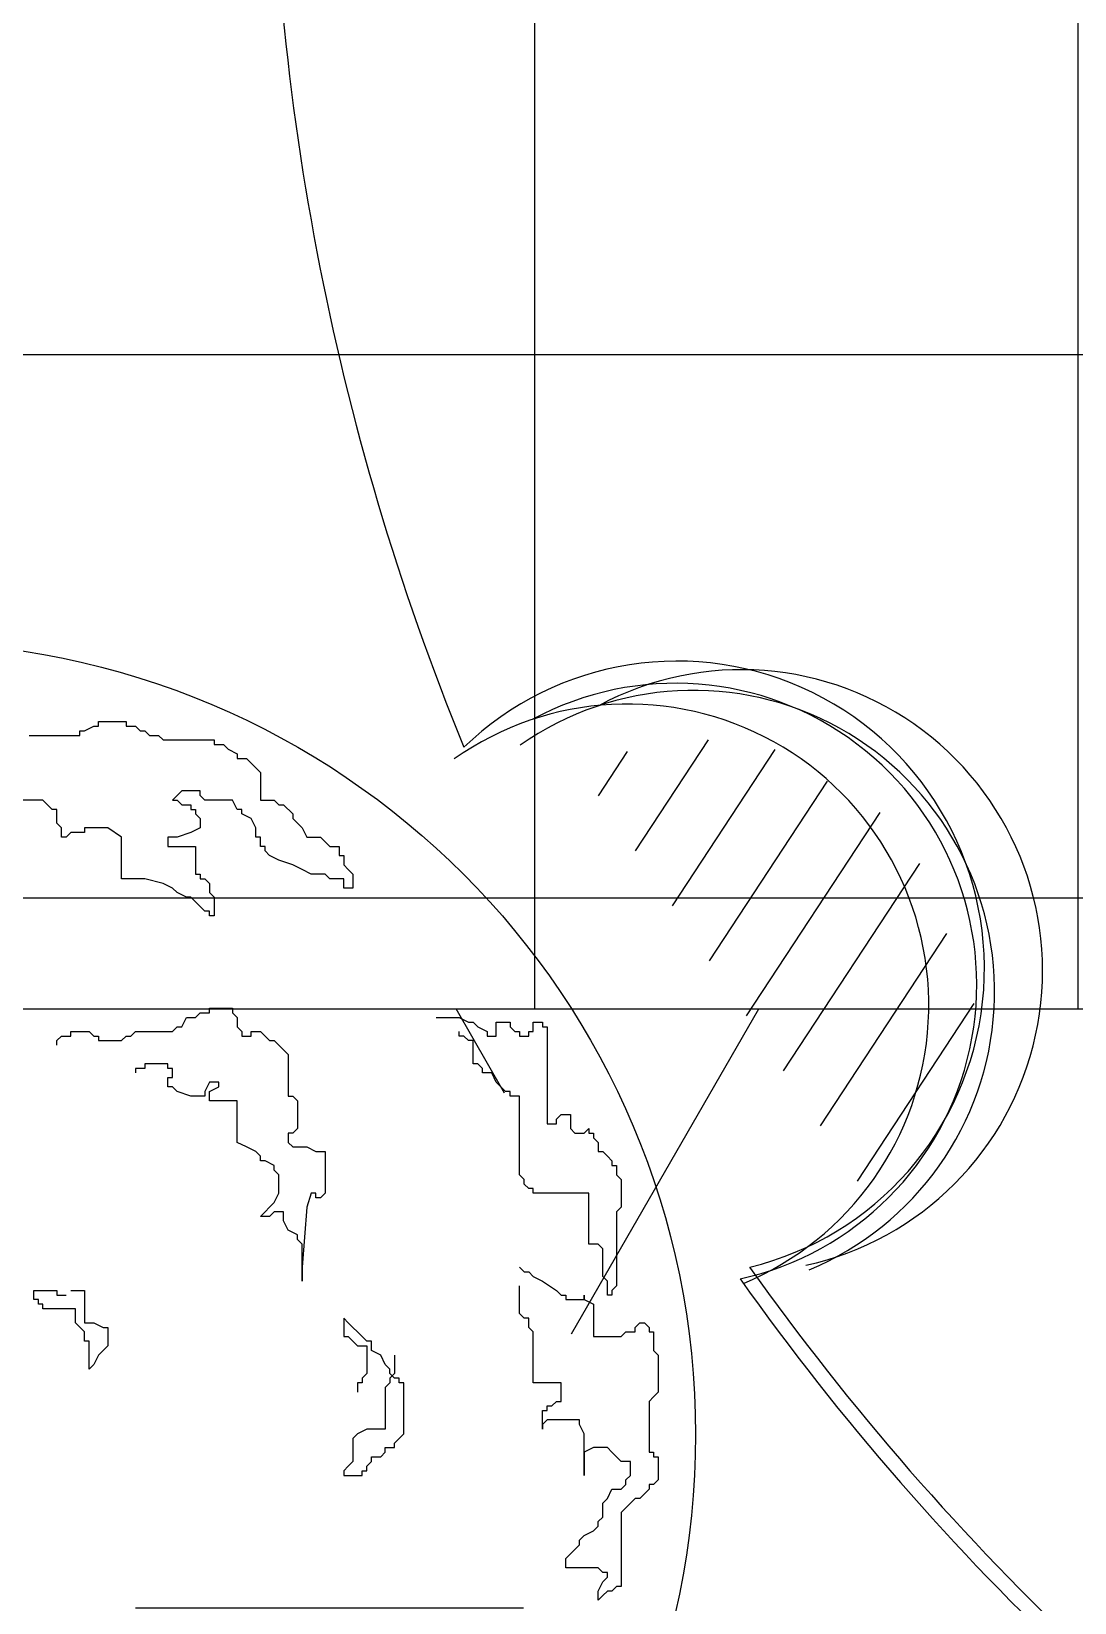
# Model space of a CAD drawing. Extents: x 941299 to 942979, y 2579300 to 2579597.
# Drawn here: x 942422.338 to 942424.472, y 2579403.168 to 2579406.38 of the extents above; entities that cross this region are included whole.
import ezdxf

# ---------------------------------------------------------------- set-up
doc = ezdxf.new("R2010")
doc.units = 0
doc.layers.get('0').update_dxf_attribs({"linetype": 'CONTINUOUS'})
doc.layers.add('fz', color=7, linetype='CONTINUOUS')
doc.layers.add('绿化工程', color=3, linetype='CONTINUOUS')

# ---------------------------------------------------------------- blocks, each defined once
blk = doc.blocks.new('*X93')
at = {"color": 0}
for p, q in [((122538.81086, 22768.94317), (122538.82618, 22768.95849)), ((122538.82112, 22768.91808), (122538.85957, 22768.95653)), ((122538.83139, 22768.89299), (122538.88547, 22768.94707)), ((122538.84165, 22768.8679), (122538.90387, 22768.93012)), ((122538.85191, 22768.8428), (122538.92227, 22768.91316)), ((122538.86218, 22768.81771), (122538.93398, 22768.88952)), ((122538.87244, 22768.79262), (122538.93905, 22768.85923)), ((122538.8827, 22768.76753), (122538.94412, 22768.82894))]:
    blk.add_line(p, q, dxfattribs=at)
blk = doc.blocks.new('dys')
at = {"layer": '绿化工程'}
for centre, radius, start, end in [((0, 0), 5.3048, 179.3736, 202.2438), ((-4.4737, -2.4603), 0.6284, 283.6449, 133.9731), ((-4.3422, -2.4653), 0.6159, 282.3532, 118.2937), ((-4.4404, -2.5076), 0.6159, 292.5867, 125.1544), ((-4.4769, -2.4931), 0.6159, 282.3532, 118.2937), ((-4.575, -2.5354), 0.6159, 292.5867, 125.1544), ((0, 0), 5.3048, 215.3736, 238.2438), ((-0.0196, -0.0238), 5.3048, 215.3736, 238.2438)]:
    blk.add_arc(centre, radius, start, end, dxfattribs=at)
at = {"layer": '绿化工程', "xscale": 4.999999999939511, "yscale": 5, "zscale": 5, "rotation": 11.67087918926173}
blk.add_blockref('*X93', (-577002.1007, -235434.7893), dxfattribs=at)
blk = doc.blocks.new('hg')
at = {"layer": '绿化工程', "color": 3}
for p, q in [((0.3705, 1.4389), (0.3894, 1.4484)), ((0.3894, 1.4484), (0.3989, 1.4484)), ((0.3989, 1.4484), (0.3989, 1.4578)), ((0.3989, 1.4578), (0.4557, 1.4578)), ((0.4557, 1.4578), (0.4557, 1.4484)), ((0.4557, 1.4484), (0.4746, 1.4484)), ((0.4746, 1.4484), (0.484, 1.4389)), ((0.2569, 1.4295), (0.361, 1.4295)), ((0.361, 1.4295), (0.361, 1.4389)), ((0.361, 1.4389), (0.3705, 1.4389)), ((0.484, 1.4389), (0.4935, 1.4389)), ((0.4935, 1.4389), (0.503, 1.4295)), ((0.503, 1.4295), (0.5219, 1.4295)), ((0.5219, 1.4295), (0.5314, 1.42)), ((0.5314, 1.42), (0.6354, 1.42)), ((0.6354, 1.42), (0.6354, 1.4105)), ((0.6354, 1.4105), (0.6544, 1.4105)), ((0.6544, 1.4105), (0.6638, 1.4011)), ((0.6638, 1.4011), (0.6827, 1.3916)), ((0.6827, 1.3916), (0.6827, 1.3822)), ((0.6827, 1.3822), (0.7017, 1.3822)), ((0.7017, 1.3822), (0.7111, 1.3727)), ((0.7111, 1.3727), (0.7301, 1.3538)), ((0.7301, 1.3538), (0.7301, 1.2971)), ((0.2853, 1.2971), (0.238, 1.2971)), ((0.2948, 1.2876), (0.2853, 1.2971)), ((0.3043, 1.2782), (0.2948, 1.2876)), ((0.5597, 1.3065), (0.5503, 1.2971)), ((0.5503, 1.2971), (0.5597, 1.2971)), ((0.5692, 1.316), (0.5597, 1.3065)), ((0.5597, 1.2971), (0.5692, 1.2876)), ((0.607, 1.316), (0.5692, 1.316)), ((0.5692, 1.2876), (0.5881, 1.2876)), ((0.5881, 1.2876), (0.5881, 1.2782)), ((0.607, 1.3065), (0.607, 1.316)), ((0.6165, 1.2971), (0.607, 1.3065)), ((0.6733, 1.2971), (0.6165, 1.2971)), ((0.6827, 1.2782), (0.6733, 1.2971)), ((0.7301, 1.2971), (0.7584, 1.2971)), ((0.7584, 1.2971), (0.7679, 1.2876)), ((0.7679, 1.2876), (0.7774, 1.2876)), ((0.7774, 1.2876), (0.7963, 1.2687)), ((0.3137, 1.2782), (0.3043, 1.2782)), ((0.3137, 1.2498), (0.3137, 1.2782)), ((0.5881, 1.2782), (0.5976, 1.2782)), ((0.5976, 1.2782), (0.5976, 1.2687)), ((0.5976, 1.2687), (0.607, 1.2593)), ((0.607, 1.2593), (0.607, 1.2403)), ((0.6922, 1.2782), (0.6827, 1.2782)), ((0.6922, 1.2687), (0.6922, 1.2782)), ((0.7111, 1.2593), (0.6922, 1.2687)), ((0.7206, 1.2403), (0.7111, 1.2593)), ((0.7963, 1.2687), (0.7963, 1.2593)), ((0.7963, 1.2593), (0.8058, 1.2498)), ((0.3232, 1.2403), (0.3137, 1.2498)), ((0.3232, 1.2214), (0.3232, 1.2403)), ((0.3326, 1.2214), (0.3232, 1.2214)), ((0.3421, 1.2309), (0.3326, 1.2214)), ((0.3705, 1.2309), (0.3421, 1.2309)), ((0.4178, 1.2403), (0.3705, 1.2403)), ((0.3705, 1.2403), (0.3705, 1.2309)), ((0.4462, 1.2214), (0.4178, 1.2403)), ((0.4462, 1.1363), (0.4462, 1.2214)), ((0.5597, 1.2214), (0.5408, 1.2214)), ((0.5408, 1.2214), (0.5408, 1.2025)), ((0.5881, 1.2309), (0.5597, 1.2214)), ((0.607, 1.2403), (0.5881, 1.2309)), ((0.7206, 1.2214), (0.7206, 1.2403)), ((0.7301, 1.2214), (0.7206, 1.2214)), ((0.7301, 1.2025), (0.7301, 1.2214)), ((0.8058, 1.2498), (0.8152, 1.2403)), ((0.8152, 1.2403), (0.8247, 1.2214)), ((0.8247, 1.2214), (0.8531, 1.2214)), ((0.8531, 1.2214), (0.872, 1.2025)), ((0.5408, 1.2025), (0.5976, 1.2025)), ((0.5976, 1.2025), (0.5976, 1.1458)), ((0.7395, 1.2025), (0.7301, 1.2025)), ((0.7395, 1.1931), (0.7395, 1.2025)), ((0.749, 1.1836), (0.7395, 1.1931)), ((0.872, 1.2025), (0.8909, 1.2025)), ((0.8909, 1.2025), (0.8909, 1.1836)), ((0.7679, 1.1742), (0.749, 1.1836)), ((0.7963, 1.1647), (0.7679, 1.1742)), ((0.8152, 1.1552), (0.7963, 1.1647)), ((0.8909, 1.1836), (0.9004, 1.1836)), ((0.9004, 1.1836), (0.9004, 1.1647)), ((0.9004, 1.1647), (0.9098, 1.1552)), ((0.4935, 1.1363), (0.4462, 1.1363)), ((0.5314, 1.1269), (0.4935, 1.1363)), ((0.5503, 1.1174), (0.5314, 1.1269)), ((0.5976, 1.1458), (0.607, 1.1458)), ((0.607, 1.1458), (0.607, 1.1363)), ((0.607, 1.1363), (0.6165, 1.1363)), ((0.6165, 1.1363), (0.626, 1.1269)), ((0.626, 1.1269), (0.626, 1.108)), ((0.8341, 1.1458), (0.8152, 1.1552)), ((0.8625, 1.1458), (0.8341, 1.1458)), ((0.872, 1.1363), (0.8625, 1.1458)), ((0.9004, 1.1363), (0.872, 1.1363)), ((0.9004, 1.1174), (0.9004, 1.1363)), ((0.9098, 1.1552), (0.9193, 1.1458)), ((0.9193, 1.1458), (0.9193, 1.1174)), ((0.5597, 1.108), (0.5503, 1.1174)), ((0.5787, 1.0985), (0.5597, 1.108)), ((0.5881, 1.0985), (0.5787, 1.0985)), ((0.607, 1.0796), (0.5881, 1.0985)), ((0.626, 1.108), (0.6354, 1.0985)), ((0.6354, 1.0985), (0.6354, 1.0607)), ((0.9193, 1.1174), (0.9004, 1.1174)), ((0.6165, 1.0701), (0.607, 1.0796)), ((0.626, 1.0701), (0.6165, 1.0701)), ((0.626, 1.0607), (0.626, 1.0701)), ((0.6354, 1.0607), (0.626, 1.0607)), ((0.626, 0.8621), (0.626, 0.8716)), ((0.626, 0.8716), (0.6733, 0.8716)), ((0.6733, 0.8716), (0.6733, 0.8621)), ((0.5692, 0.8337), (0.5787, 0.8527)), ((0.5787, 0.8527), (0.5976, 0.8527)), ((0.5976, 0.8527), (0.607, 0.8621)), ((0.607, 0.8621), (0.626, 0.8621)), ((0.6733, 0.8621), (0.6827, 0.8527)), ((0.6827, 0.8527), (0.6827, 0.8337)), ((1.0896, 0.8527), (1.1369, 0.8527)), ((1.1369, 0.8527), (1.1559, 0.8432)), ((1.1559, 0.8432), (1.1653, 0.8432)), ((1.1653, 0.8432), (1.1748, 0.8337)), ((1.2126, 0.8148), (1.2126, 0.8432)), ((1.2126, 0.8432), (1.241, 0.8432)), ((1.241, 0.8432), (1.241, 0.8337)), ((1.2883, 0.8243), (1.2883, 0.8432)), ((1.2883, 0.8432), (1.3073, 0.8432)), ((1.3073, 0.8432), (1.3073, 0.8337)), ((0.3137, 0.8054), (0.3232, 0.8148)), ((0.3137, 0.7959), (0.3137, 0.8054)), ((0.3232, 0.8148), (0.3421, 0.8148)), ((0.3421, 0.8148), (0.3421, 0.8243)), ((0.3421, 0.8243), (0.38, 0.8243)), ((0.38, 0.8243), (0.3894, 0.8148)), ((0.3894, 0.8148), (0.3989, 0.8148)), ((0.3989, 0.8148), (0.3989, 0.8054)), ((0.3989, 0.8054), (0.4462, 0.8054)), ((0.4462, 0.8054), (0.4557, 0.8148)), ((0.4557, 0.8148), (0.4651, 0.8148)), ((0.4651, 0.8148), (0.4746, 0.8243)), ((0.4746, 0.8243), (0.5503, 0.8243)), ((0.5503, 0.8243), (0.5597, 0.8337)), ((0.5597, 0.8337), (0.5692, 0.8337)), ((0.6827, 0.8337), (0.6922, 0.8243)), ((0.6922, 0.8243), (0.6922, 0.8148)), ((0.6922, 0.8148), (0.7111, 0.8148)), ((0.7111, 0.8148), (0.7111, 0.8243)), ((0.7111, 0.8243), (0.7301, 0.8243)), ((0.7301, 0.8243), (0.7395, 0.8148)), ((0.7395, 0.8148), (0.749, 0.8054)), ((0.749, 0.8054), (0.7584, 0.8054)), ((0.7584, 0.8054), (0.7679, 0.7959)), ((1.1369, 0.8148), (1.1369, 0.8243)), ((1.1464, 0.8148), (1.1369, 0.8148)), ((1.1559, 0.8054), (1.1464, 0.8148)), ((1.1653, 0.8054), (1.1559, 0.8054)), ((1.1653, 0.7581), (1.1653, 0.8054)), ((1.1748, 0.8337), (1.1937, 0.8243)), ((1.1937, 0.8243), (1.1937, 0.8148)), ((1.1937, 0.8148), (1.2126, 0.8148)), ((1.241, 0.8337), (1.2505, 0.8243)), ((1.2505, 0.8243), (1.2599, 0.8243)), ((1.2599, 0.8243), (1.2599, 0.8148)), ((1.2599, 0.8148), (1.2789, 0.8148)), ((1.2789, 0.8148), (1.2789, 0.8243)), ((1.2789, 0.8243), (1.2883, 0.8243)), ((1.3073, 0.8337), (1.3167, 0.8337)), ((1.3167, 0.8337), (1.3167, 0.6352)), ((0.7679, 0.7959), (0.7774, 0.7865)), ((0.7774, 0.7865), (0.7868, 0.777)), ((0.7868, 0.777), (0.7868, 0.6919)), ((0.4935, 0.7486), (0.4746, 0.7486)), ((0.4746, 0.7486), (0.4746, 0.7392)), ((0.5408, 0.7581), (0.4935, 0.7581)), ((0.4935, 0.7581), (0.4935, 0.7486)), ((0.5408, 0.7486), (0.5408, 0.7581)), ((0.5503, 0.7486), (0.5408, 0.7486)), ((0.5503, 0.7297), (0.5503, 0.7486)), ((1.1748, 0.7581), (1.1653, 0.7581)), ((1.1842, 0.7486), (1.1748, 0.7581)), ((1.1842, 0.7392), (1.1842, 0.7486)), ((1.2032, 0.7392), (1.1842, 0.7392)), ((1.2126, 0.7203), (1.2032, 0.7392)), ((0.5408, 0.7108), (0.5408, 0.7297)), ((0.5408, 0.7297), (0.5503, 0.7297)), ((0.5503, 0.7108), (0.5408, 0.7108)), ((0.5597, 0.7014), (0.5503, 0.7108)), ((0.626, 0.7203), (0.6165, 0.7014)), ((0.6449, 0.7203), (0.626, 0.7203)), ((0.626, 0.7014), (0.6449, 0.7108)), ((0.6449, 0.7108), (0.6449, 0.7203)), ((1.2221, 0.7108), (1.2126, 0.7203)), ((1.2316, 0.7014), (1.2221, 0.7108)), ((0.5881, 0.6919), (0.5597, 0.7014)), ((0.6165, 0.6919), (0.5881, 0.6919)), ((0.6165, 0.7014), (0.6165, 0.6919)), ((0.626, 0.6824), (0.626, 0.7014)), ((0.6827, 0.6824), (0.626, 0.6824)), ((0.6827, 0.5973), (0.6827, 0.6824)), ((0.7868, 0.6919), (0.7963, 0.6919)), ((0.7963, 0.6919), (0.8058, 0.6824)), ((0.8058, 0.6824), (0.8058, 0.6257)), ((1.241, 0.7014), (1.2316, 0.7014)), ((1.241, 0.6919), (1.241, 0.7014)), ((1.2599, 0.6919), (1.241, 0.6919)), ((1.2599, 0.5312), (1.2599, 0.6919)), ((1.3356, 0.6446), (1.3451, 0.6541)), ((1.3356, 0.6352), (1.3356, 0.6446)), ((1.3451, 0.6541), (1.364, 0.6541)), ((1.364, 0.6541), (1.364, 0.6257)), ((0.7963, 0.6163), (0.7868, 0.6163)), ((0.7868, 0.6163), (0.7868, 0.5973)), ((0.8058, 0.6257), (0.7963, 0.6163)), ((1.3167, 0.6352), (1.3356, 0.6352)), ((1.364, 0.6257), (1.3735, 0.6163)), ((1.3735, 0.6163), (1.3924, 0.6163)), ((1.3924, 0.6163), (1.4019, 0.6257)), ((1.4019, 0.6257), (1.4019, 0.6163)), ((1.4019, 0.6163), (1.4113, 0.6163)), ((1.4113, 0.6163), (1.4113, 0.6068)), ((0.7017, 0.5879), (0.6827, 0.5973)), ((0.7206, 0.5784), (0.7017, 0.5879)), ((0.7301, 0.569), (0.7206, 0.5784)), ((0.7868, 0.5973), (0.7963, 0.5879)), ((0.7963, 0.5879), (0.8247, 0.5879)), ((0.8247, 0.5879), (0.8436, 0.5784)), ((0.8436, 0.5784), (0.8625, 0.5784)), ((0.8625, 0.5784), (0.8625, 0.4933)), ((1.4113, 0.6068), (1.4208, 0.5973)), ((1.4208, 0.5973), (1.4208, 0.5784)), ((1.4208, 0.5784), (1.4303, 0.5784)), ((1.4303, 0.5784), (1.4397, 0.569)), ((0.7301, 0.5595), (0.7301, 0.569)), ((0.7395, 0.5595), (0.7301, 0.5595)), ((0.7584, 0.5501), (0.7395, 0.5595)), ((0.7584, 0.5406), (0.7584, 0.5501)), ((1.4397, 0.569), (1.4492, 0.5595)), ((1.4492, 0.5595), (1.4492, 0.5501)), ((1.4492, 0.5501), (1.4587, 0.5501)), ((1.4587, 0.5501), (1.4587, 0.5312)), ((0.7679, 0.5312), (0.7584, 0.5406)), ((0.7679, 0.4933), (0.7679, 0.5312)), ((1.2694, 0.5217), (1.2599, 0.5312)), ((1.2694, 0.5122), (1.2694, 0.5217)), ((1.4587, 0.5312), (1.4681, 0.5217)), ((1.4681, 0.5217), (1.4681, 0.465)), ((0.7584, 0.4744), (0.7679, 0.4933)), ((0.8341, 0.4933), (0.8247, 0.465)), ((0.8436, 0.4933), (0.8341, 0.4933)), ((0.8436, 0.4839), (0.8436, 0.4933)), ((0.8531, 0.4839), (0.8436, 0.4839)), ((0.8625, 0.4933), (0.8531, 0.4839)), ((1.2789, 0.5028), (1.2694, 0.5122)), ((1.2883, 0.5028), (1.2789, 0.5028)), ((1.2883, 0.4933), (1.2883, 0.5028)), ((1.4019, 0.4933), (1.2883, 0.4933)), ((1.4019, 0.3893), (1.4019, 0.4933)), ((0.7301, 0.446), (0.7395, 0.4555)), ((0.7395, 0.4555), (0.749, 0.465)), ((0.749, 0.465), (0.7584, 0.4744)), ((0.7584, 0.4555), (0.749, 0.446)), ((0.7774, 0.4555), (0.7584, 0.4555)), ((0.7774, 0.4366), (0.7774, 0.4555)), ((0.8247, 0.465), (0.8152, 0.342)), ((1.4681, 0.465), (1.4587, 0.4555)), ((1.4587, 0.4555), (1.4587, 0.3042)), ((0.749, 0.446), (0.7301, 0.446)), ((0.7868, 0.4177), (0.7774, 0.4366)), ((0.8058, 0.4082), (0.7868, 0.4177)), ((0.8058, 0.3988), (0.8058, 0.4082)), ((0.8152, 0.3893), (0.8058, 0.3988)), ((0.8152, 0.3137), (0.8152, 0.3893)), ((1.4208, 0.3893), (1.4019, 0.3893)), ((1.4303, 0.3799), (1.4208, 0.3893)), ((1.4303, 0.3231), (1.4303, 0.3799)), ((0.8152, 0.342), (0.8152, 0.3137)), ((1.2599, 0.342), (1.2694, 0.3326)), ((1.2694, 0.3326), (1.2789, 0.3326)), ((1.2789, 0.3326), (1.2883, 0.3231)), ((1.2883, 0.3231), (1.3073, 0.3137)), ((1.4397, 0.3137), (1.4303, 0.3231)), ((0.2664, 0.2758), (0.2664, 0.2948)), ((0.2664, 0.2948), (0.3137, 0.2948)), ((0.3137, 0.2948), (0.3137, 0.2853)), ((0.3421, 0.2948), (0.3705, 0.2948)), ((0.3705, 0.2948), (0.3705, 0.2286)), ((1.2599, 0.2475), (1.2599, 0.3042)), ((1.3073, 0.3137), (1.3356, 0.2948)), ((1.3356, 0.2948), (1.3451, 0.2853)), ((1.4397, 0.2853), (1.4397, 0.3137)), ((1.4587, 0.3042), (1.4492, 0.2948)), ((1.4492, 0.2948), (1.4492, 0.2853)), ((0.2759, 0.2758), (0.2664, 0.2758)), ((0.2759, 0.2664), (0.2759, 0.2758)), ((0.2853, 0.2664), (0.2759, 0.2664)), ((0.2853, 0.2569), (0.2853, 0.2664)), ((0.3137, 0.2853), (0.3326, 0.2853)), ((1.3451, 0.2853), (1.3546, 0.2853)), ((1.3546, 0.2853), (1.3546, 0.2758)), ((1.3546, 0.2758), (1.3924, 0.2758)), ((1.3924, 0.2758), (1.3924, 0.2853)), ((1.3924, 0.2853), (1.3924, 0.2758)), ((1.3924, 0.2758), (1.4113, 0.2664)), ((1.4113, 0.2664), (1.4113, 0.2002)), ((1.4492, 0.2853), (1.4397, 0.2853)), ((0.3516, 0.2569), (0.2853, 0.2569)), ((0.3516, 0.2286), (0.3516, 0.2569)), ((0.3705, 0.2097), (0.3516, 0.2286)), ((0.3705, 0.2286), (0.3894, 0.2286)), ((0.3894, 0.2286), (0.4083, 0.2191)), ((0.9098, 0.2286), (0.9004, 0.238)), ((0.9004, 0.238), (0.9004, 0.2002)), ((0.9193, 0.2191), (0.9098, 0.2286)), ((1.2694, 0.238), (1.2599, 0.2475)), ((1.2789, 0.238), (1.2694, 0.238)), ((1.2789, 0.2191), (1.2789, 0.238)), ((1.4965, 0.2191), (1.506, 0.2286)), ((1.506, 0.2286), (1.5154, 0.2286)), ((1.5154, 0.2286), (1.5249, 0.2191)), ((0.3705, 0.1907), (0.3705, 0.2097)), ((0.4083, 0.2191), (0.4178, 0.2191)), ((0.4178, 0.2191), (0.4178, 0.1813)), ((0.9004, 0.2002), (0.9098, 0.2002)), ((0.9098, 0.2002), (0.9193, 0.1907)), ((0.9288, 0.2097), (0.9193, 0.2191)), ((0.9382, 0.2002), (0.9288, 0.2097)), ((0.9477, 0.1907), (0.9382, 0.2002)), ((1.2883, 0.2097), (1.2789, 0.2191)), ((1.2883, 0.1056), (1.2883, 0.2097)), ((1.4113, 0.2002), (1.4681, 0.2002)), ((1.4681, 0.2002), (1.4776, 0.2097)), ((1.4776, 0.2097), (1.4965, 0.2097)), ((1.4965, 0.2097), (1.4965, 0.2191)), ((1.5249, 0.2191), (1.5249, 0.2097)), ((1.5249, 0.2097), (1.5344, 0.2097)), ((1.5344, 0.2097), (1.5344, 0.1718)), ((0.38, 0.1907), (0.3705, 0.1907)), ((0.38, 0.134), (0.38, 0.1907)), ((0.3989, 0.1624), (0.3894, 0.1435)), ((0.4178, 0.1813), (0.3989, 0.1624)), ((0.9193, 0.1907), (0.9288, 0.1813)), ((0.9288, 0.1813), (0.9477, 0.1813)), ((0.9572, 0.1907), (0.9477, 0.1907)), ((0.9477, 0.1813), (0.9477, 0.1245)), ((0.9572, 0.1718), (0.9572, 0.1907)), ((0.9761, 0.1624), (0.9572, 0.1718)), ((0.9855, 0.1435), (0.9761, 0.1624)), ((1.0045, 0.1624), (1.0045, 0.1245)), ((1.5344, 0.1718), (1.5438, 0.1624)), ((1.5438, 0.1624), (1.5438, 0.0867)), ((0.3894, 0.1435), (0.38, 0.134)), ((0.995, 0.134), (0.9855, 0.1435)), ((0.995, 0.1245), (0.995, 0.134)), ((0.9382, 0.1056), (0.9288, 0.1056)), ((0.9288, 0.1056), (0.9288, 0.0867)), ((0.9477, 0.1245), (0.9382, 0.1151)), ((0.9382, 0.1151), (0.9382, 0.1056)), ((0.995, 0.1056), (0.9855, 0.0962)), ((1.0045, 0.1245), (0.995, 0.1151)), ((1.0045, 0.1151), (0.995, 0.1245)), ((0.995, 0.1151), (0.995, 0.1056)), ((1.0139, 0.1151), (1.0045, 0.1151)), ((1.0139, 0.1056), (1.0139, 0.1151)), ((1.0234, 0.1056), (1.0139, 0.1056)), ((1.0234, 0.0016), (1.0234, 0.1056)), ((1.3451, 0.1056), (1.2883, 0.1056)), ((1.3451, 0.0678), (1.3451, 0.1056)), ((0.9855, 0.0962), (0.9855, 0.0111)), ((1.3262, 0.0584), (1.3356, 0.0678)), ((1.3356, 0.0678), (1.3451, 0.0678)), ((1.5344, 0.0773), (1.5249, 0.0678)), ((1.5249, 0.0678), (1.5249, -0.0362)), ((1.5438, 0.0867), (1.5344, 0.0773)), ((1.3073, 0.0111), (1.3073, 0.0489)), ((1.3073, 0.0489), (1.3167, 0.0489)), ((1.3167, 0.0489), (1.3167, 0.0584)), ((1.3167, 0.0584), (1.3262, 0.0584)), ((0.9288, 0.0016), (0.9193, -0.0078)), ((0.9477, 0.0111), (0.9288, 0.0016)), ((0.9855, 0.0111), (0.9477, 0.0111)), ((1.0139, -0.0078), (1.0234, 0.0016)), ((1.3167, 0.03), (1.3073, 0.0205)), ((1.3073, 0.0205), (1.3073, 0.0111)), ((1.383, 0.03), (1.3167, 0.03)), ((1.383, 0.0205), (1.383, 0.03)), ((1.3924, 0.0016), (1.383, 0.0205)), ((1.3924, -0.0835), (1.3924, 0.0016)), ((0.9193, -0.0078), (0.9193, -0.0551)), ((0.9855, -0.0362), (0.9855, -0.0267)), ((0.9855, -0.0267), (1.0045, -0.0267)), ((1.0045, -0.0173), (1.0139, -0.0078)), ((1.0045, -0.0267), (1.0045, -0.0173)), ((1.4113, -0.0267), (1.3924, -0.0362)), ((1.4397, -0.0267), (1.4113, -0.0267)), ((1.4492, -0.0362), (1.4397, -0.0267)), ((0.9193, -0.0551), (0.9098, -0.0646)), ((0.9477, -0.0646), (0.9572, -0.0551)), ((0.9572, -0.0551), (0.9572, -0.0457)), ((0.9572, -0.0457), (0.9761, -0.0457)), ((0.9761, -0.0457), (0.9855, -0.0362)), ((1.3924, -0.0362), (1.3924, -0.0835)), ((1.4587, -0.0457), (1.4492, -0.0362)), ((1.4681, -0.0551), (1.4587, -0.0457)), ((1.487, -0.0551), (1.4681, -0.0551)), ((1.487, -0.0835), (1.487, -0.0551)), ((1.5249, -0.0362), (1.5344, -0.0362)), ((1.5344, -0.0362), (1.5344, -0.0457)), ((1.5344, -0.0457), (1.5438, -0.0457)), ((1.5438, -0.0457), (1.5438, -0.0929)), ((0.9098, -0.0646), (0.9004, -0.074)), ((0.9004, -0.074), (0.9004, -0.0835)), ((0.9004, -0.0835), (0.9382, -0.0835)), ((0.9382, -0.0835), (0.9382, -0.074)), ((0.9382, -0.074), (0.9477, -0.074)), ((0.9477, -0.074), (0.9477, -0.0646)), ((1.4776, -0.0929), (1.487, -0.0835)), ((1.4776, -0.1024), (1.4776, -0.0929)), ((1.5438, -0.0929), (1.5344, -0.1024)), ((1.4397, -0.1308), (1.4492, -0.1118)), ((1.4492, -0.1118), (1.4681, -0.1118)), ((1.4681, -0.1118), (1.4776, -0.1024)), ((1.5154, -0.1213), (1.506, -0.1308)), ((1.5249, -0.1118), (1.5154, -0.1213)), ((1.5344, -0.1024), (1.5249, -0.1024)), ((1.5249, -0.1024), (1.5249, -0.1118)), ((1.4303, -0.1402), (1.4397, -0.1308)), ((1.4303, -0.1686), (1.4303, -0.1402)), ((1.4776, -0.1497), (1.4681, -0.1591)), ((1.4681, -0.1591), (1.4681, -0.3104)), ((1.4965, -0.1308), (1.4776, -0.1497)), ((1.506, -0.1308), (1.4965, -0.1308)), ((1.4113, -0.197), (1.4208, -0.1875)), ((1.4208, -0.178), (1.4303, -0.1686)), ((1.4208, -0.1875), (1.4208, -0.178)), ((1.383, -0.2159), (1.3924, -0.2064)), ((1.383, -0.2253), (1.383, -0.2159)), ((1.3924, -0.2064), (1.4113, -0.197)), ((1.3546, -0.2537), (1.364, -0.2442)), ((1.3546, -0.2726), (1.3546, -0.2537)), ((1.364, -0.2442), (1.3735, -0.2348)), ((1.3735, -0.2348), (1.383, -0.2253)), ((1.4208, -0.2726), (1.3546, -0.2726)), ((1.4303, -0.2821), (1.4208, -0.2726)), ((1.4397, -0.2821), (1.4303, -0.2821)), ((1.4397, -0.2915), (1.4397, -0.2821)), ((1.4208, -0.3199), (1.4303, -0.301)), ((1.4208, -0.3388), (1.4208, -0.3199)), ((1.4303, -0.301), (1.4397, -0.2915)), ((1.4397, -0.3199), (1.4303, -0.3293)), ((1.4492, -0.3199), (1.4397, -0.3199)), ((1.4587, -0.3104), (1.4492, -0.3199)), ((1.4681, -0.3104), (1.4587, -0.3104)), ((1.4303, -0.3293), (1.4208, -0.3388))]:
    blk.add_line(p, q, dxfattribs=at)
blk.add_circle((0, 0), 1.62, dxfattribs=at)

msp = doc.modelspace()

# ---------------------------------------------------------------- hatches: boundary and pattern name
at = {"layer": '绿化工程'}
h = msp.add_hatch(dxfattribs=at)
h.set_pattern_fill('ANSI37', color=9, scale=0.35, angle=45, style=0)
h.set_pattern_definition([(90, (551.2033, 0), (-1.11125, 1e-16), []), (180, (551.2033, 0), (-1e-16, -1.11125), [])])
h.paths.add_polyline_path([(942397.9167, 2579409.38137), (942397.9167, 2579404.38137), (942460.4167, 2579404.38137), (942460.4167, 2579409.38137)])
h = msp.add_hatch(dxfattribs=at)
h.set_pattern_fill('HEX', color=9, scale=0.25, style=0)
h.set_pattern_definition([(0, (0, 0), (0, 1.374815), [0.79375, -1.5875]), (120, (0, 0), (-1.1906247155, -0.6874075), [0.79375, -1.5875]), (60, (0.7937, 0), (-1.1906247155, 0.6874075), [0.79375, -1.5875])])
h.paths.add_polyline_path([(942397.9167, 2579402.12137), (942397.9167, 2579404.38137), (942460.4167, 2579404.38137), (942460.4167, 2579402.12137)])

# ---------------------------------------------------------------- linework, layer by layer
at = {"layer": 'fz', "color": 8}
msp.add_line((942210.4167, 2579404.38137), (942510.4167, 2579404.38137), dxfattribs=at)

# ---------------------------------------------------------------- block references
at = {"layer": 'fz'}
for name, p in [('dys', (942428.13246, 2579406.92428)), ('hg', (942422.07617, 2579403.51115))]:
    msp.add_blockref(name, p, dxfattribs=at)

doc.saveas('drawing.dxf')
